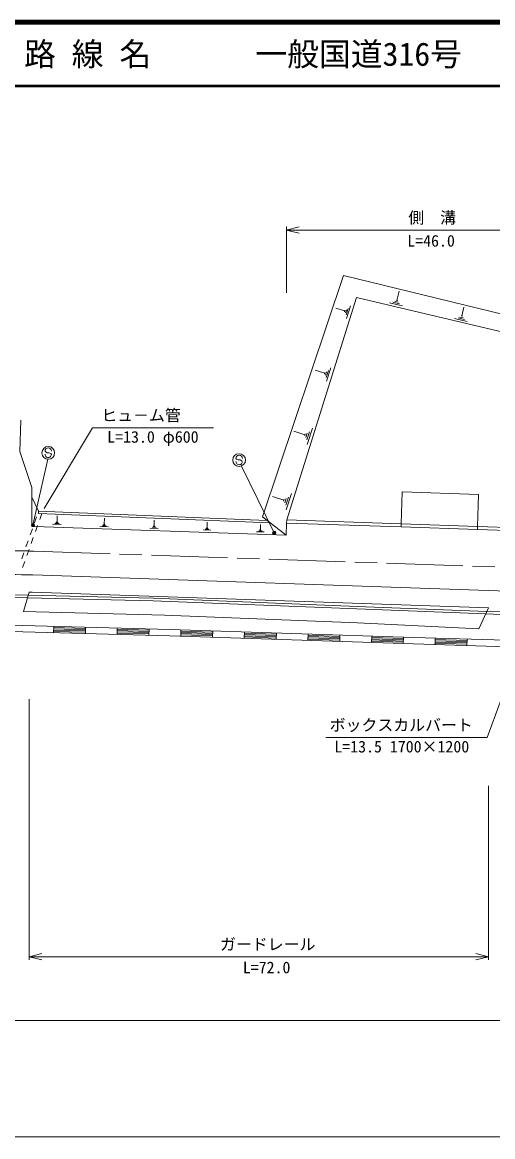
# Model space of a CAD drawing. Units: millimetres, scale not verified. Extents: x 40000 to 680000, y 20000 to 380000.
# Drawn here: x 180100 to 254045, y 205000 to 380000 of the extents above; entities that cross this region are included whole.
import ezdxf
from ezdxf.enums import TextEntityAlignment as Align

# ---------------------------------------------------------------- set-up
doc = ezdxf.new("R2010")
doc.units = ezdxf.units.MM
doc.header["$LTSCALE"] = 1000
doc.header["$PDMODE"] = 32
doc.header["$PDSIZE"] = 500
doc.linetypes.add('CHAIN', pattern=[18.5, 12, -1.5, 3.5, -1.5])
for name, color, linetype, lineweight in [('M-BGD', 7, 'Continuous', 13), ('M-BMK', 2, 'CHAIN', 13), ('M-STR-HTXT', 7, 'Continuous', 13), ('M-STR-STRC', 7, 'Continuous', 13), ('M-TTL', 2, 'Continuous', 140), ('M-TTL-BAND', 7, 'Continuous', 13), ('M-TTL-LINE', 7, 'Continuous', 50)]:
    doc.layers.add(name, color=color, linetype=linetype, lineweight=lineweight)
doc.layers.add('M-TTL-TXT', color=7, linetype='Continuous')
doc.styles.add('ＭＳ ゴシック', font='')
doc.styles.get('ＭＳ ゴシック').set_extended_font_data('MS Gothic')

msp = doc.modelspace()

# ---------------------------------------------------------------- linework, layer by layer
at = {"layer": 'M-BGD'}
for p, q in [((221604, 347363), (223604, 347863)), ((221651, 347863), (221604, 347863)), ((267350, 347363), (221604, 347363)), ((221604, 347363), (223604, 346863)), ((221651, 337520), (221651, 347863)), ((217833, 302337), (230568, 340222)), ((230568, 340222), (296463, 324227)), ((238980, 336338), (239322, 337781)), ((221668, 301861), (232653, 336781)), ((232653, 336781), (296679, 321600)), ((239398, 335804), (238367, 336048)), ((239189, 336071), (238674, 336193)), ((239109, 336308), (238851, 336369)), ((230783, 334665), (229403, 335100)), ((230822, 334788), (230745, 334542)), ((231058, 334850), (230903, 334357)), ((231333, 335034), (231023, 334048)), ((231686, 335465), (231065, 333493)), ((239864, 335475), (237803, 335964)), ((249185, 333856), (249519, 335263)), ((250047, 333016), (248038, 333492)), ((249592, 333336), (248588, 333574)), ((249389, 333596), (248887, 333715)), ((249311, 333827), (249060, 333886)), ((228600, 325758), (227934, 323640)), ((227632, 324899), (226149, 325365)), ((227673, 325031), (227590, 324766)), ((227927, 325097), (227760, 324567)), ((228222, 325295), (227889, 324236)), ((224538, 315217), (222770, 315774)), ((224588, 315375), (224489, 315059)), ((224890, 315454), (224692, 314822)), ((225242, 315690), (224845, 314427)), ((225694, 316242), (224899, 313716)), ((221229, 304957), (219446, 305518)), ((221279, 305116), (221179, 304798)), ((221584, 305195), (221383, 304558)), ((221939, 305433), (221538, 304160)), ((222393, 305990), (221592, 303443)), ((239658, 301249), (239828, 306246)), ((239828, 306246), (251821, 305838)), ((251651, 300840), (251821, 305838)), ((182646, 302871), (219029, 301421)), ((182660, 303221), (218546, 301790)), ((183175, 302850), (182839, 301908)), ((182019, 301392), (182354, 302334)), ((186230, 301140), (184872, 301186)), ((185895, 301287), (185216, 301310)), ((185730, 301428), (185390, 301440)), ((185649, 301567), (185480, 301573)), ((185565, 301570), (185597, 302520)), ((193140, 301060), (192807, 301071)), ((193061, 301196), (192895, 301201)), ((192978, 301199), (193010, 302131)), ((200822, 300940), (200852, 301836)), ((209140, 300648), (209169, 301508)), ((217519, 300336), (217547, 301162)), ((221586, 299462), (217833, 302337)), ((221651, 301361), (221586, 299462)), ((221668, 301861), (221651, 301361)), ((221651, 301361), (239641, 300749)), ((221668, 301861), (239658, 301249)), ((239658, 301249), (239641, 300749)), ((239658, 301249), (251651, 300840)), ((181348, 299508), (181683, 300450)), ((182031, 300808), (221586, 299462)), ((182504, 300966), (182168, 300024)), ((193630, 300777), (192299, 300822)), ((193302, 300921), (192636, 300944)), ((201449, 300534), (200169, 300577)), ((201133, 300673), (200493, 300694)), ((200978, 300806), (200657, 300817)), ((200902, 300937), (200742, 300942)), ((209742, 300258), (208513, 300300)), ((209439, 300391), (208825, 300412)), ((209290, 300520), (208982, 300530)), ((209217, 300645), (209063, 300650)), ((218097, 299963), (216918, 300003)), ((217806, 300091), (217217, 300110)), ((217663, 300213), (217368, 300223)), ((217593, 300334), (217446, 300339)), ((239641, 300749), (251634, 300341)), ((251651, 300840), (251634, 300341)), ((251634, 300341), (267350, 299806)), ((251651, 300840), (267367, 300306)), ((180677, 297624), (181012, 298566)), ((181833, 299082), (181498, 298140)), ((180006, 295740), (180342, 296682)), ((181162, 297198), (180827, 296256)), ((180491, 295314), (180156, 294371)), ((181773, 293212), (384939, 286299)), ((180276, 287497), (181171, 290524)), ((181681, 290514), (253388, 288074)), ((178488, 289687), (180906, 289627)), ((178630, 290084), (181024, 290024)), ((180906, 289627), (200673, 289155)), ((181024, 290024), (200686, 289555)), ((200673, 289155), (232711, 287875)), ((200686, 289555), (232726, 288275)), ((180276, 287497), (202449, 286916)), ((232711, 287875), (252938, 287098)), ((232726, 288275), (253119, 287491)), ((253388, 288074), (251855, 284746)), ((252938, 287098), (255381, 287008)), ((253119, 287491), (255574, 287401)), ((172265, 285483), (203339, 284668)), ((202449, 286916), (232786, 285719)), ((232786, 285719), (251855, 284746)), ((172253, 284483), (203309, 283668)), ((185042, 285148), (185016, 284148)), ((185021, 284348), (190019, 284217)), ((185026, 284548), (190024, 284417)), ((185031, 284748), (190030, 284617)), ((185037, 284948), (190035, 284817)), ((190014, 284017), (190040, 285016)), ((195038, 284885), (195012, 283886)), ((195017, 284086), (200016, 283954)), ((195023, 284286), (200021, 284154)), ((195028, 284485), (200026, 284354)), ((195033, 284685), (200031, 284554)), ((200010, 283755), (200037, 284754)), ((203309, 283668), (241580, 282385)), ((203339, 284668), (241612, 283385)), ((205042, 284610), (205008, 283611)), ((205015, 283811), (210012, 283643)), ((205022, 284011), (210019, 283843)), ((205028, 284211), (210026, 284043)), ((205035, 284411), (210032, 284243)), ((210006, 283443), (210039, 284443)), ((215036, 284275), (215003, 283276)), ((215016, 283676), (220013, 283508)), ((215023, 283876), (220020, 283708)), ((215030, 284076), (220027, 283908)), ((220000, 283108), (220033, 284108)), ((225031, 283940), (224997, 282941)), ((225017, 283541), (230014, 283373)), ((225024, 283740), (230021, 283573)), ((229994, 282773), (230028, 283773)), ((235025, 283605), (234992, 282606)), ((215009, 283476), (220007, 283308)), ((225004, 283141), (230001, 282973)), ((225011, 283341), (230008, 283173)), ((234998, 282806), (239995, 282638)), ((235005, 283006), (240002, 282838)), ((235012, 283206), (240009, 283038)), ((235018, 283405), (240016, 283238)), ((239989, 282438), (240022, 283438)), ((241580, 282385), (353432, 279014)), ((241612, 283385), (353460, 280014)), ((245020, 283282), (244990, 282282)), ((244996, 282482), (249993, 282332)), ((245002, 282682), (249999, 282531)), ((245008, 282882), (250005, 282731)), ((245014, 283082), (250011, 282931)), ((249987, 282132), (250018, 283131))]:
    msp.add_line(p, q, dxfattribs=at)
for points in [[(179886, 317543), (179717, 312588), (181622, 306934), (181582, 300817)], [(182646, 302871), (182660, 303221), (181613, 305439)]]:
    msp.add_lwpolyline(points, dxfattribs=at)
for centre, radius, start, end in [((160881, -745062), 1046084, 88.84148, 88.86607), ((160728, -760689), 1054112, 88.85603, 89.63431), ((160671, -766507), 1057230, 88.86131, 88.88893)]:
    msp.add_arc(centre, radius, start, end, dxfattribs=at)
at = {"layer": 'M-BMK'}
msp.add_line((181900, 296960), (266405, 294085), dxfattribs=at)
msp.add_arc((160805, -752828), 1050000, 88.84879, 89.59485, dxfattribs=at)
at = {"layer": 'M-STR-HTXT'}
for p, q in [((191137, 316316), (183531, 303656)), ((210137, 316316), (191137, 316316)), ((257262, 278764), (253146, 267674)), ((253146, 267674), (227800, 267674))]:
    msp.add_line(p, q, dxfattribs=at)
at = {"layer": 'M-STR-STRC'}
for p, q in [((183679, 312658), (183785, 312522)), ((183785, 312522), (184030, 312410)), ((184030, 312410), (184331, 312408)), ((184331, 312408), (184576, 312268)), ((184576, 312268), (184675, 312150)), ((213690, 311523), (213796, 311387)), ((181786, 301056), (184125, 311388)), ((213796, 311387), (214041, 311275)), ((214041, 311275), (214342, 311272)), ((214342, 311272), (214587, 311133)), ((219703, 299854), (214536, 310314)), ((214587, 311133), (214686, 311015)), ((181171, 232757), (181171, 273724)), ((253388, 232757), (253388, 260086)), ((181171, 233257), (183171, 233757)), ((181171, 233257), (253388, 233257)), ((181171, 233257), (183171, 232757)), ((253388, 233257), (251388, 233757)), ((253388, 233257), (251388, 232757)), ((69766, 223257), (552110, 223257))]:
    msp.add_line(p, q, dxfattribs=at)
for centre, radius in [((184176, 312387), 1000), ((214187, 311252), 1000), ((181786, 301056), 250), ((181786, 301056), 200), ((181786, 301056), 150), ((181786, 301056), 100), ((181786, 301056), 50), ((181786, 301056), 20), ((219703, 299854), 250), ((219703, 299854), 200), ((219703, 299854), 150), ((219703, 299854), 100), ((219703, 299854), 50), ((219703, 299854), 20)]:
    msp.add_circle(centre, radius, dxfattribs=at)
for centre, start, end in [((184175, 312154), 179.55488, 359.55488), ((184179, 312654), 359.55488, 179.55488), ((214190, 311519), 359.55488, 179.55488), ((214186, 311019), 179.55488, 359.55488)]:
    msp.add_arc(centre, 500, start, end, dxfattribs=at)
for p in [(181786, 301056), (219703, 299854)]:
    msp.add_point(p, dxfattribs=at)
at = {"layer": 'M-TTL'}
msp.add_line((680000, 380000), (40000, 380000), dxfattribs=at)
at = {"layer": 'M-TTL-BAND'}
msp.add_line((40000, 205000), (579000, 205000), dxfattribs=at)
at = {"layer": 'M-TTL-LINE'}
msp.add_line((40000, 370000), (680000, 370000), dxfattribs=at)

# ---------------------------------------------------------------- texts
at = {"layer": 'M-BGD', "style": 'ＭＳ ゴシック'}
msp.add_text('側\u3000溝', height=1833, dxfattribs=at).set_placement((244527, 347857), align=Align.BOTTOM_CENTER)
msp.add_text('L=46.0', height=1833, dxfattribs=at).set_placement((244353, 345687), align=Align.MIDDLE_CENTER)
at = {"layer": 'M-STR-HTXT', "style": 'ＭＳ ゴシック'}
for s, p in [('ヒュ－ム管', (192512, 316816)), ('ボックスカルバート', (228414, 268174))]:
    msp.add_text(s, height=1833, dxfattribs=at).set_placement(p, align=Align.BOTTOM_LEFT)
for s, p in [('L=13.0 φ600', (200637, 315816)), ('L=13.5 1700×1200', (239750, 267174))]:
    msp.add_text(s, height=1833, dxfattribs=at).set_placement(p, align=Align.TOP_CENTER)
at = {"layer": 'M-STR-STRC', "style": 'ＭＳ ゴシック'}
msp.add_text('ガードレール', height=1833, dxfattribs=at).set_placement((218680, 233751), align=Align.BOTTOM_CENTER)
msp.add_text('L=72.0', height=1833, dxfattribs=at).set_placement((218506, 231581), align=Align.MIDDLE_CENTER)
at = {"layer": 'M-TTL-TXT', "style": 'ＭＳ ゴシック'}
for s, p in [('路 線 名', (180380, 375000)), ('一般国道316号', (216734, 375000))]:
    msp.add_text(s, height=3666, dxfattribs=at).set_placement(p, align=Align.MIDDLE_LEFT)

doc.saveas('drawing.dxf')
